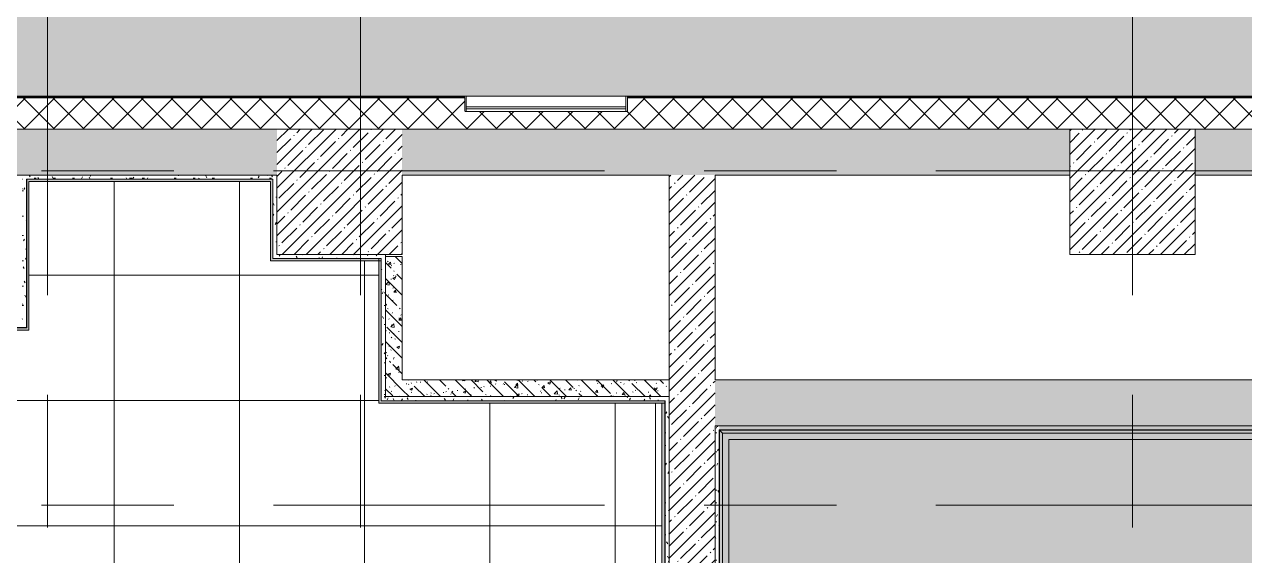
# Model space of a CAD drawing. Header units: millimetres. Extents: x -5368 to 196898, y -8553 to 29000.
# Drawn here: x 16900 to 22747, y 13159 to 15701 of the extents above; entities that cross this region are included whole.
import ezdxf

# ---------------------------------------------------------------- set-up
doc = ezdxf.new("R2010")
doc.units = ezdxf.units.MM
doc.linetypes.add('Осевая', pattern=[3175, 635, -476.25, 1587.5, -476.25])
for name, color, linetype, lineweight in [('A-DETL', 7, 'Continuous', 9), ('A-FLOR-PATT', 7, 'Continuous', 9), ('A-GENM', 7, 'Continuous', 9), ('A-WALL', 7, 'Continuous', 9), ('I-WALL', 7, 'Continuous', 9), ('S-COLS', 7, 'Continuous', 9), ('Оси-2', 7, 'Осевая', 9)]:
    doc.layers.add(name, color=color, linetype=linetype, lineweight=lineweight)
for name, color, linetype, lineweight, true_color in [('A-DETL-GENF-1', 7, 'Continuous', 9, 0xd4d4d4), ('A-GENM-1', 7, 'Continuous', 9, 0x004000), ('A-GENM-2', 7, 'Continuous', 9, 0x8000ff), ('A-WALL-1', 9, 'Continuous', 9, 0x808080), ('A-WALL-FNSH-1', 9, 'Continuous', 9, 0x808080), ('I-WALL-1', 7, 'Continuous', 9, 0x787878), ('I-WALL-2', 9, 'Continuous', 9, 0x808080), ('S-COLS-1', 9, 'Continuous', 9, 0x808080)]:
    doc.layers.add(name, color=color, linetype=linetype, lineweight=lineweight, true_color=true_color)
pattern_1 = [(45, (0, 0), (-57.02463, 57.02463), []), (45, (57.025, 0), (-57.02463, 57.02463), [100.806, -20.161, 3.353, -16.808])]
pattern_2 = [(135, (0, 0), (-75.43415, -75.43415), [106.68, -17.78, 3.556, -17.78]), (135, (0, 75.39), (-75.43415, -75.43415), []), (50, (0, 0), (127.5292, -11.15758), [13.335, -146.685]), (355, (0, 0), (-24.66966, 133.74), [10.668, -117.348]), (100.451, (10.63, -0.93), (102.85973, 122.5818), [11.333, -124.663]), (46.184, (0, 35.56), (189.7552, -29.4304), [20.002, -220.027]), (96.636, (15.81, 33.1), (166.1822, 173.1996), [17, -186.995]), (351.184, (0, 35.56), (166.184, 173.1976), [16.002, -176.022]), (21, (17.78, 26.67), (106.13027, -71.58603), [13.335, -146.685]), (326, (17.78, 26.67), (43.2619, 128.93175), [10.668, -117.348]), (71.451, (26.62, 20.7), (149.392, 57.34505), [11.333, -124.663]), (37.5, (0, 0), (2.16223, 59.18836), [3.353, -112.573, 3.353, -115.773, -117.792]), (37.5, (0, 0), (2.16223, 59.18836), [-235.052, 3.353, -114.44]), (7.5, (0, 0), (46.77386, 70.12615), [3.353, -64.567, 3.353, -109.906, -44.894]), (7.5, (0, 0), (46.77386, 70.12615), [-181.178, 3.353, -41.542]), (327.5, (-39.65, 0), (94.91367, -4.01009), [3.353, -41.097, 3.353, -135.331, -184.023]), (327.5, (-39.65, 0), (94.91367, -4.01009), [-183.134, 3.353, -180.67]), (317.5, (-57.43, 0), (103.69057, 17.79882), [3.353, -54.432, 3.353, -88.748, -130.683]), (317.5, (-57.43, 0), (103.69057, 17.79882), [-149.885, 3.353, -127.33])]
pattern_3 = [(0, (0, 0), (121.92, 30.48), [10.058, -81.382, 10.058, -81.382, -487.68]), (0, (0, 0), (121.92, 30.48), [-182.88, 10.058, -172.822, 10.058, -81.382, -213.36]), (0, (0, 0), (121.92, 30.48), [-457.2, 10.058, -50.902, 10.058, -142.342]), (120, (45.72, 15.24), (-87.356454, 90.345817), [10.058, -81.382, 10.058, -81.382, -487.68]), (120, (45.72, 15.24), (-87.356454, 90.345817), [-182.88, 10.058, -172.822, 10.058, -81.382, -213.36]), (120, (45.72, 15.24), (-87.356454, 90.345817), [-457.2, 10.058, -50.902, 10.058, -142.342]), (240, (60.96, 76.2), (-34.563546, -120.825817), [10.058, -81.382, 10.058, -81.382, -487.68]), (240, (60.96, 76.2), (-34.563546, -120.825817), [-182.88, 10.058, -172.822, 10.058, -81.382, -213.36]), (240, (60.96, 76.2), (-34.563546, -120.825817), [-457.2, 10.058, -50.902, 10.058, -142.342])]

# ---------------------------------------------------------------- blocks, each defined once
blk = doc.blocks.new('BSC_Колонна _Прямоугольная - 600х600-V20-План раскладки напольных покрытий 3 этажа в осях 1-12')
at = {"layer": 'S-COLS'}
h = blk.add_hatch(dxfattribs=at)
h.set_pattern_fill('FP_26', color=256, style=0, pattern_type=2)
h.set_pattern_definition([(45, (-22210, -14900), (-57.02463, 57.02463), []), (45, (-22152.975, -14900), (-57.02463, 57.02463), [100.806, -20.161, 3.353, -16.808])])
h.paths.add_polyline_path([(-300, -300), (300, -300), (300, 300), (-300, 300)])
at = {"layer": 'S-COLS-1'}
for p, q in [((300, 300), (-300, 300)), ((-300, 300), (-300, -300)), ((300, -300), (300, 300)), ((-300, -300), (300, -300))]:
    blk.add_line(p, q, dxfattribs=at)
blk = doc.blocks.new('Полоса с поворотом - Полоса с поворотом-23831104-План раскладки напольных покрытий 3 этажа в осях 1-12')
at = {"layer": 'A-GENM'}
for p, q in [((19783, 15306.4), (19017, 15306.4)), ((19017, 15297.9), (19783, 15297.9))]:
    blk.add_line(p, q, dxfattribs=at)
blk = doc.blocks.new('Уголок вложенный - Уголок вложенный-23831105-План раскладки напольных покрытий 3 этажа в осях 1-12')
at = {"layer": 'A-GENM'}
for p, q in [((29237, 15288), (29237, 15349)), ((29244, 15358), (29244, 15285)), ((29244, 15285), (29240, 15285))]:
    blk.add_line(p, q, dxfattribs=at)
at = {"layer": 'A-GENM', "flags": 128}
for points in [[(29237, 15349), (29236.8, 15351), (29236.1, 15352.9), (29235, 15354.6), (29233.6, 15356), (29231.9, 15357.1), (29230, 15357.8), (29228, 15358)], [(29240, 15285), (29239.3, 15285.1), (29238.7, 15285.3), (29238.1, 15285.7), (29237.7, 15286.1), (29237.3, 15286.7), (29237.1, 15287.3), (29237, 15288)]]:
    blk.add_lwpolyline(points, dxfattribs=at)
blk = doc.blocks.new('Уголок вложенный - Уголок вложенный-V30-План раскладки напольных покрытий 3 этажа в осях 1-12')
at = {"layer": 'A-GENM'}
for p, q in [((30010, 15285), (30010, 15358)), ((30017, 15349), (30017, 15288)), ((30014, 15285), (30010, 15285))]:
    blk.add_line(p, q, dxfattribs=at)
at = {"layer": 'A-GENM', "flags": 128}
for points in [[(30026, 15358), (30024, 15357.8), (30022.1, 15357.1), (30020.4, 15356), (30019, 15354.6), (30017.9, 15352.9), (30017.2, 15351), (30017, 15349)], [(30017, 15288), (30016.9, 15287.3), (30016.7, 15286.7), (30016.3, 15286.1), (30015.9, 15285.7), (30015.3, 15285.3), (30014.7, 15285.1), (30014, 15285)]]:
    blk.add_lwpolyline(points, dxfattribs=at)
blk = doc.blocks.new('Уголок вложенный - Уголок вложенный-V31-План раскладки напольных покрытий 3 этажа в осях 1-12')
at = {"layer": 'A-GENM'}
blk.add_line((30010, 15285), (29244, 15285), dxfattribs=at)
at = {"layer": 'A-GENM', "flags": 128}
for points in [[(29239.3, 15285.1), (29238.7, 15285.3), (29238.1, 15285.7), (29237.7, 15286.1), (29237.3, 15286.7), (29237.1, 15287.3)], [(30016.9, 15287.3), (30016.7, 15286.7), (30016.3, 15286.1), (30015.9, 15285.7), (30015.3, 15285.3), (30014.7, 15285.1)]]:
    blk.add_lwpolyline(points, dxfattribs=at)
blk = doc.blocks.new('Плинтус - Плинтус темный _ст_школа_-33413896-План раскладки напольных покрытий 3 этажа в осях 1-12')
at = {"layer": 'A-GENM-1'}
blk.add_hatch(color=256, dxfattribs=at).paths.add_polyline_path([(-15, -15), (2865, -15), (2880, 0), (0, 0)])
for p, q in [((-45, -45), (2835, -45)), ((0, 0), (-15, -15)), ((-15, -15), (2865, -15)), ((0, 0), (2880, 0)), ((2865, -15), (2880, 0))]:
    blk.add_line(p, q, dxfattribs=at)
blk = doc.blocks.new('Плинтус - Плинтус темный _ст_школа_-33413931-План раскладки напольных покрытий 3 этажа в осях 1-12')
at = {"layer": 'A-GENM-1'}
blk.add_hatch(color=256, dxfattribs=at).paths.add_polyline_path([(11566.6, -15), (11551.6, 0), (0, 0), (15, -15), (11162.2, -15)])
for p, q in [((0, 0), (11551.6, 0)), ((0, 0), (15, -15)), ((15, -15), (11566.6, -15)), ((45, -45), (11596.6, -45))]:
    blk.add_line(p, q, dxfattribs=at)
blk = doc.blocks.new('Плинтус - Плинтус керамогранит светло-серый-29857476-План раскладки напольных покрытий 3 этажа в осях 1-12')
at = {"layer": 'A-GENM-2'}
blk.add_hatch(color=256, dxfattribs=at).paths.add_polyline_path([(1897.1, -8.7), (1897.1, 0), (10, 0), (10, -15), (1890.9, -15)])
for p, q in [((10, 0), (1897.2, 0)), ((10, -15), (1890.9, -15)), ((10, -45), (1860.9, -45)), ((1890.9, -15), (1897.3, -8.6))]:
    blk.add_line(p, q, dxfattribs=at)

msp = doc.modelspace()

# ---------------------------------------------------------------- hatches: boundary and pattern name
at = {"layer": 'A-DETL-GENF-1'}
msp.add_hatch(color=256, dxfattribs=at).paths.add_polyline_path([(-268, 14774.9), (-268, 15358), (38747.7, 15358), (38747.7, 23888.3), (33928.1, 23888.3), (33928.1, 27398.1), (-2409.1, 27398.1), (-2409.1, 14774.9), (-1571, 14774.9)])
at = {"layer": 'A-FLOR-PATT'}
h = msp.add_hatch(color=256, dxfattribs=at)
h.paths.add_polyline_path([(31782.2, 10859), (31782.2, 13744), (20246, 13744), (20246, 10864), (20242.2, 10864), (20242.2, 10859), (28646.2, 10859)])
h.paths.add_polyline_path([(12925.3, 10880), (12925.3, 11760), (12361.3, 11760.5), (12361.3, 11800), (12925.3, 11800), (12925.3, 12640), (12361.3, 12640), (12361.3, 12680), (12925.3, 12680), (12925.3, 13520), (12361.3, 13520), (12361.3, 13560), (12925.3, 13560), (12925.3, 14429.9), (12361.3, 14429.9), (12361.3, 14469.9), (12925.3, 14469.9), (12925.3, 14565), (12114.5, 14565), (12114.5, 14560), (10314.5, 14560), (10314.5, 14565), (8900, 14565), (8900, 14560), (7100, 14560), (7100, 14565), (6124, 14565), (6124, 14964), (5676, 14964), (5676, 13984), (3094, 13984), (3094, 14944), (426, 14944), (426, 13574), (411, 13559), (415.3, 13554.7), (432, 13554.7), (432, 11754.7), (413.1, 11754.7), (425, 11742.8), (425, 10880), (12164.1, 10880)])
h.paths.add_polyline_path([(3109, 13999), (3110, 14000), (3109, 13999.5)])
h.paths.add_polyline_path([(12940.3, 14469.9), (12941.3, 14469.9), (12940.3, 14519.9)])
h.paths.add_polyline_path([(6139, 14580), (6140, 14580), (6139, 14580.8)])
h.paths.add_polyline_path([(12941.2, 14976), (12941.3, 14976), (12941.2, 14979)])
h = msp.add_hatch(dxfattribs=at)
h.set_pattern_fill('FP_38', color=256, style=0, pattern_type=2)
h.set_pattern_definition([(270, (17930, 12701), (600, 4e-14), []), (0, (17930, 12701), (0, 600), [])])
h.paths.add_polyline_path([(16330, 10911), (16371.1, 10911), (16465.2, 10936.2), (16465.2, 10911), (16860, 10911.6), (16860, 10940), (16850, 10940), (16850, 10980), (16870, 10980), (16870, 11108), (16910, 11108), (16910, 11120), (16990, 11121), (16990, 11500), (18810, 11501), (18809, 11501), (16989, 11500), (16989, 11120.2), (16911.8, 11120.2), (16911.8, 11135.2), (16974, 11135.2), (16974, 11516), (18794, 11516), (18794, 12008.1), (19954, 12008.1), (19954, 13889), (18599.3, 13889), (18599.3, 14569), (18079.3, 14569), (18079.3, 14949), (16922, 14949), (16922, 14238), (15906, 14238), (15906, 11136), (15961, 11136), (15960, 11121), (15891, 11121), (15891, 14249), (16911, 14250), (16910, 14250), (15890, 14249), (15891, 11120), (15960, 11120), (15960, 11108), (16000, 11108), (16000, 10980), (16020, 10980), (16020, 10940), (16010, 10940), (16010, 10911), (16284.6, 10911)])
h.paths.add_polyline_path([(16766.2, 11164.8), (16693.8, 11164.8), (16730, 11300)])
at = {"layer": 'A-WALL'}
h = msp.add_hatch(dxfattribs=at)
h.set_pattern_fill('FP_11', color=256, style=0, pattern_type=2)
h.set_pattern_definition([(45, (0, 0), (-70.71068, 70.71068), []), (135, (0, 0), (-70.71068, -70.71068), [])])
h.paths.add_polyline_path([(38747.7, 15200), (38747.7, 15350), (37810, 15350), (37810, 15200), (38604.1, 15200)])
h.paths.add_polyline_path([(34660, 15200), (35410, 15200), (35410, 15350), (34660, 15350)])
h.paths.add_polyline_path([(32110, 15200), (32110, 15350), (30017, 15349), (30017, 15288), (30014, 15285), (29240, 15285), (29237, 15288), (29236.3, 15350), (25610.3, 15349), (25610.3, 15288), (25607.3, 15285), (24433.3, 15285), (24430.3, 15288), (24429.5, 15350), (19790, 15349), (19790, 15288), (19787, 15285), (19013, 15285), (19010, 15288), (19009.3, 15350), (14783, 15349), (14781.9, 15285.7), (14780, 15285), (14603.7, 15286.1), (14603, 15288), (14602.3, 15350), (12860, 15350), (12860, 15200), (31393.2, 15200)])
h.paths.add_polyline_path([(8043.6, 15200), (8260, 15200), (8260, 15350), (7660, 15350), (7660, 15200)])
h.paths.add_polyline_path([(9417.1, 15200), (9760, 15200), (9760, 15350), (9160, 15350), (9160, 15200)])
h.paths.add_polyline_path([(6160, 15200), (6760, 15200), (6760, 15350), (40, 15350), (40, 15293), (-110, 15293), (-110, 15200), (5296.5, 15200)])
h.paths.add_polyline_path([(33110.1, 15200), (33240, 15200), (33240, 15350), (33010, 15350), (33010, 15200)])
h.paths.add_polyline_path([(33760, 15200), (33760, 15350), (33610, 15350), (33610, 15200)])
at = {"layer": 'I-WALL'}
h = msp.add_hatch(dxfattribs=at)
h.set_pattern_fill('FP_12', color=256, style=0, pattern_type=2)
h.set_pattern_definition(pattern_1)
h.paths.add_polyline_path([(23152.1, 14980), (25810, 14980), (25810, 15200), (22510, 15200), (22510, 14980)])
h.paths.add_polyline_path([(21910, 14980), (21910, 15200), (18710.3, 15200), (18710.3, 14980), (20405.1, 14980)])
h.paths.add_polyline_path([(30790, 14980), (32110, 14980), (32110, 15200), (30610, 15200), (30610, 14980)])
h.paths.add_polyline_path([(26410, 14980), (30010, 14980), (30010, 15200), (26410, 15200), (26410, 15094.6)])
h.paths.add_polyline_path([(16810, 14980), (18110.3, 14980), (18110.3, 15200), (14310, 15200), (14310, 14980), (16284.6, 14980)])
h = msp.add_hatch(dxfattribs=at)
h.set_pattern_fill('FP_12', color=256, style=0, pattern_type=2)
h.set_pattern_definition(pattern_1)
h.paths.add_polyline_path([(20210, 11400), (20210, 14980), (19990, 14980), (19990, 11400)])
for points in [[(16911, 14249), (16922, 14249), (16922, 14960), (16911, 14960), (16911, 14926)], [(18079.3, 14949), (18090.3, 14949), (18090.3, 14960), (16922, 14960), (16922, 14949), (17658.1, 14949)], [(18079.3, 14569), (18090.3, 14569), (18090.3, 14949), (18079.3, 14949), (18079.3, 14926)], [(18610.3, 14569), (18610.3, 14580), (18090.3, 14580), (18090.3, 14569)], [(18610.3, 13889), (18610.3, 14580), (18599.3, 14580), (18599.3, 13889)], [(16922, 14238), (16922, 14249), (15891, 14249), (15891, 14238), (16284.6, 14238)], [(19970, 13889), (19970, 13900), (18610.3, 13900), (18610.3, 13889), (19031.6, 13889)]]:
    msp.add_hatch(color=256, dxfattribs=at).paths.add_polyline_path(points)
h = msp.add_hatch(dxfattribs=at)
h.set_pattern_fill('FP_12', color=256, style=0, pattern_type=2)
h.set_pattern_definition(pattern_1)
h.paths.add_polyline_path([(31010, 13780), (31010, 14000), (20210, 14000), (20210, 13780), (28646.2, 13780)])
at = {"layer": 'I-WALL-1'}
h = msp.add_hatch(dxfattribs=at)
h.set_pattern_fill('FP_19', color=256, style=0, pattern_type=2)
h.set_pattern_definition(pattern_2)
h.paths.add_polyline_path([(18710.3, 13920), (18710.3, 14590), (18630.3, 14590), (18630.3, 13920)])
h = msp.add_hatch(dxfattribs=at)
h.set_pattern_fill('FP_19', color=256, style=0, pattern_type=2)
h.set_pattern_definition(pattern_2)
h.paths.add_polyline_path([(19970, 13920), (19990, 13920), (19990, 14000), (18710.3, 14000), (18710.3, 13920), (19031.6, 13920)])
at = {"layer": 'I-WALL-2'}
h = msp.add_hatch(dxfattribs=at)
h.set_pattern_fill('FP_36', color=256, style=0, pattern_type=2)
h.set_pattern_definition(pattern_3)
h.paths.add_polyline_path([(16971.4, 14960), (18090.3, 14960), (18090.3, 14980), (16890, 14980), (16890, 14960), (16910, 14960)])
h = msp.add_hatch(dxfattribs=at)
h.set_pattern_fill('FP_36', color=256, style=0, pattern_type=2)
h.set_pattern_definition(pattern_3)
h.paths.add_polyline_path([(18110.3, 14600), (18110.3, 14980), (18090.3, 14980), (18090.3, 14600)])
h = msp.add_hatch(dxfattribs=at)
h.set_pattern_fill('FP_36', color=256, style=0, pattern_type=2)
h.set_pattern_definition(pattern_3)
h.paths.add_polyline_path([(16910, 14250), (16910, 14960), (16890, 14960), (16890, 14250)])
h = msp.add_hatch(dxfattribs=at)
h.set_pattern_fill('FP_36', color=256, style=0, pattern_type=2)
h.set_pattern_definition(pattern_3)
h.paths.add_polyline_path([(18599.3, 14580), (18610.3, 14580), (18610.3, 14600), (18090.3, 14600), (18090.3, 14580)])
h = msp.add_hatch(dxfattribs=at)
h.set_pattern_fill('FP_36', color=256, style=0, pattern_type=2)
h.set_pattern_definition(pattern_3)
h.paths.add_polyline_path([(18610.3, 13920), (18630.3, 13920), (18630.3, 14600), (18610.3, 14600), (18610.3, 14569)])
h = msp.add_hatch(dxfattribs=at)
h.set_pattern_fill('FP_36', color=256, style=0, pattern_type=2)
h.set_pattern_definition(pattern_3)
h.paths.add_polyline_path([(19970, 13900), (19970, 13920), (18610.3, 13920), (18610.3, 13900), (19031.6, 13900)])
h = msp.add_hatch(dxfattribs=at)
h.set_pattern_fill('FP_36', color=256, style=0, pattern_type=2)
h.set_pattern_definition(pattern_3)
h.paths.add_polyline_path([(19970, 12001.9), (19990, 12001.9), (19990, 13920), (19970, 13920), (19970, 12002.9)])
h = msp.add_hatch(dxfattribs=at)
h.set_pattern_fill('FP_36', color=256, style=0, pattern_type=2)
h.set_pattern_definition(pattern_3)
h.paths.add_polyline_path([(20210, 10900), (20230, 10900), (20230, 13780), (20210, 13780), (20210, 11400)])
h = msp.add_hatch(dxfattribs=at)
h.set_pattern_fill('FP_36', color=256, style=0, pattern_type=2)
h.set_pattern_definition(pattern_3)
h.paths.add_polyline_path([(31393.2, 13760), (31781.2, 13760), (31781.2, 13780), (20230, 13780), (20231, 13760), (28646.2, 13760)])
at = {"layer": 'S-COLS'}
h = msp.add_hatch(dxfattribs=at)
h.set_pattern_fill('FP_12', color=256, style=0, pattern_type=2)
h.set_pattern_definition(pattern_1)
h.paths.add_polyline_path([(18110.3, 14600), (18710.3, 14600), (18710.3, 15200), (18110.3, 15200), (18110.3, 14926)])

# ---------------------------------------------------------------- linework, layer by layer
at = {"layer": 'A-DETL'}
msp.add_line((-268, 15358), (38747.7, 15358), dxfattribs=at)
at = {"layer": 'A-WALL'}
for p, q in [((19009.9, 15350), (14783.1, 15350)), ((19009.2, 15353), (14784, 15353)), ((24430.1, 15350), (19790.1, 15350)), ((24429.4, 15353), (19790.8, 15353)), ((18110.3, 15200), (14310, 15200)), ((21910, 15200), (18710.3, 15200)), ((25810, 15200), (22510, 15200)), ((14310, 14980), (18110.3, 14980)), ((19990, 14980), (19990, 11400)), ((18090.3, 14580), (18090.3, 14960)), ((18610.3, 14580), (18090.3, 14580)), ((18610.3, 13920), (18610.3, 14580)), ((19990, 13920), (18630.3, 13920)), ((19970, 12001.9), (19970, 13900)), ((31761.2, 13780), (20210, 13780)), ((20230, 13760), (20230, 10880)), ((31781.2, 13760), (20230, 13760))]:
    msp.add_line(p, q, dxfattribs=at)
at = {"layer": 'A-WALL-1'}
for p, q in [((14310, 15200), (21910, 15200)), ((22510, 15200), (25810, 15200)), ((18110.3, 14600), (18110.3, 14980)), ((18710.3, 14980), (19990, 14980)), ((20210, 14000), (20210, 14980)), ((20210, 14980), (21910, 14980)), ((22510, 14980), (25810, 14980)), ((16910, 14960), (16911, 14960)), ((16910, 14250), (16910, 14960)), ((18630.3, 14600), (18110.3, 14600)), ((18630.3, 13920), (18630.3, 14600)), ((18710.3, 14590), (18630.3, 14590)), ((18710.3, 14000), (18710.3, 14590)), ((15890, 14250), (16910, 14250)), ((19990, 14000), (18710.3, 14000)), ((30790, 14000), (20210, 14000)), ((18610.3, 13900), (19970, 13900)), ((20210, 11400), (20210, 13780))]:
    msp.add_line(p, q, dxfattribs=at)
at = {"layer": 'A-WALL-FNSH-1'}
for p, q in [((16911, 14960), (16911, 14249)), ((18090.3, 14960), (16911, 14960)), ((16922, 14238), (16922, 14949)), ((16922, 14949), (18079.3, 14949)), ((18079.3, 14949), (18079.3, 14569)), ((18079.3, 14569), (18610.3, 14569)), ((18599.3, 14580), (18599.3, 13889)), ((16911, 14249), (15890, 14249)), ((15891, 14238), (16922, 14238)), ((18610.3, 13900), (18610.3, 13920)), ((18599.3, 13889), (19970, 13889)), ((19970, 13899), (19969, 13899)), ((19969, 13899), (19969, 12002.9)), ((20231, 10879), (20231, 13759)), ((20231, 13759), (31782.2, 13759))]:
    msp.add_line(p, q, dxfattribs=at)
at = {"layer": 'S-COLS-1'}
for p, q in [((18710.3, 15200), (18110.3, 15200)), ((18110.3, 14980), (18110.3, 14600)), ((18710.3, 14600), (18710.3, 14980)), ((18110.3, 14600), (18710.3, 14600))]:
    msp.add_line(p, q, dxfattribs=at)
at = {"layer": 'Оси-2'}
for p, q in [((17010, 593.7), (17010, 24898.1)), ((18510, 593.7), (18510, 24898.1)), ((22210, 593.7), (22210, 24898.1)), ((-2068.1, 15000), (35660, 15000)), ((-2068.1, 13400), (35660, 13400))]:
    msp.add_line(p, q, dxfattribs=at)

# ---------------------------------------------------------------- block references
at = {"layer": 'A-GENM'}
for name, p in [('Уголок вложенный - Уголок вложенный-23831105-План раскладки напольных покрытий 3 этажа в осях 1-12', (-10227, 0)), ('Уголок вложенный - Уголок вложенный-V30-План раскладки напольных покрытий 3 этажа в осях 1-12', (-10227, 0)), ('Уголок вложенный - Уголок вложенный-V31-План раскладки напольных покрытий 3 этажа в осях 1-12', (-10227, 0)), ('Полоса с поворотом - Полоса с поворотом-23831104-План раскладки напольных покрытий 3 этажа в осях 1-12', (0, 0))]:
    msp.add_blockref(name, p, dxfattribs=at)
at = {"layer": 'A-GENM-1', "rotation": 89.9999999999999}
msp.add_blockref('Плинтус - Плинтус темный _ст_школа_-33413896-План раскладки напольных покрытий 3 этажа в осях 1-12', (20231, 10879), dxfattribs=at)
at = {"layer": 'A-GENM-1'}
msp.add_blockref('Плинтус - Плинтус темный _ст_школа_-33413931-План раскладки напольных покрытий 3 этажа в осях 1-12', (20231, 13759), dxfattribs=at)
at = {"layer": 'A-GENM-2', "rotation": 269.9999999999998}
msp.add_blockref('Плинтус - Плинтус керамогранит светло-серый-29857476-План раскладки напольных покрытий 3 этажа в осях 1-12', (19969, 13899), dxfattribs=at)
at = {"layer": 'S-COLS'}
msp.add_blockref('BSC_Колонна _Прямоугольная - 600х600-V20-План раскладки напольных покрытий 3 этажа в осях 1-12', (22210, 14900), dxfattribs=at)

doc.saveas('drawing.dxf')
